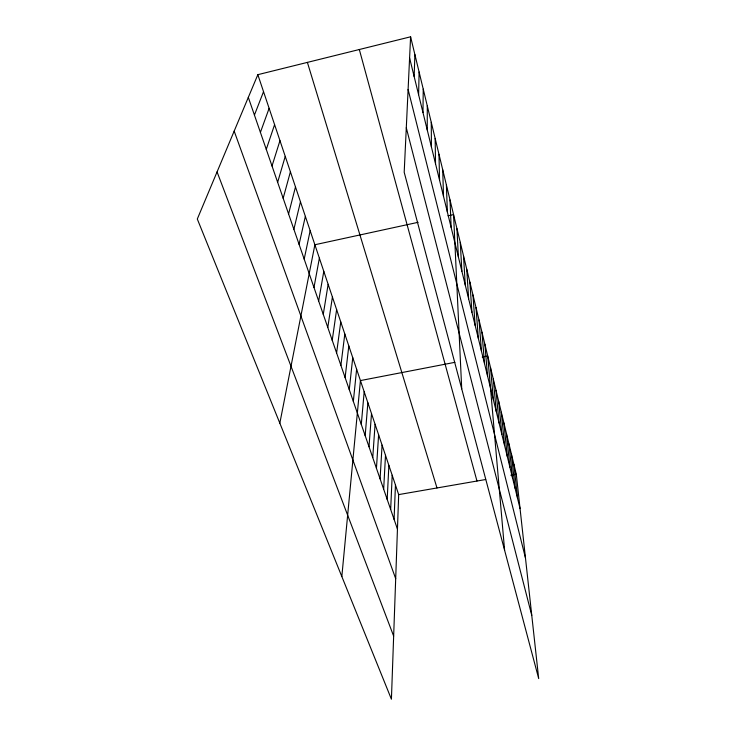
<?xml version="1.0" encoding="UTF-8"?>
<svg xmlns="http://www.w3.org/2000/svg" width="736" height="736" viewBox="0 0 736 736"><rect width="100%" height="100%" fill="white"/><g stroke="black" fill="none" stroke-linecap="round" stroke-linejoin="round"><path stroke-width="1.1" d="M427.248 129.968L427.285 105.892M422.97 112.525L423.237 89.13M418.609 94.714L419.106 72.036M414.147 76.526L414.892 54.593M257.839 74.676L398.673 494.601L391.414 699.2L197.303 219.024L257.839 74.676L410.596 36.8L516.286 474.223L538.697 678.592L404.193 172.27L410.596 36.8M394.082 519.358L395.453 484.996M390.669 509.459L392.187 475.254M387.191 499.413L388.866 465.364M383.668 489.201L385.498 455.317M380.089 478.832L382.076 445.124M376.446 468.308L378.608 434.783M372.747 457.599L375.084 424.276M368.994 446.724L371.505 413.604M365.176 435.675L367.871 402.767M361.293 424.442L364.182 391.754M341.826 576.546L360.428 380.576L454.903 362.324M353.335 401.405L356.62 369.214M349.26 389.602L352.746 357.668M345.11 377.596L348.818 345.938M340.897 365.378L344.816 334.015M336.6 352.958L340.75 321.899M332.23 340.308L336.619 309.571M327.787 327.446L332.414 297.04M323.27 314.355L328.146 284.298M318.66 301.024L323.794 271.345M313.978 287.454L319.369 258.161M279.827 423.172L314.879 244.748L418.094 222.318M304.189 259.136L310.16 230.681M299.083 244.352L305.357 216.366M293.885 229.292L300.463 201.784M288.576 213.928L295.486 186.926M283.167 198.26L290.407 171.792M277.647 182.289L285.237 156.372M272.016 165.986L279.965 140.659M266.266 149.362L274.592 124.642M260.406 132.388L269.118 108.312M254.426 115.064L263.534 91.66M447.994 215.823L453.56 214.608L461.72 388.847M482.227 357.043L487.71 355.985L504.602 550.28M398.673 494.601L485.677 479.522M510.802 475.171L516.286 474.223M217.065 171.902L393.65 636.088M234.177 131.109L395.692 578.662M248.317 97.382L397.449 529.101M307.39 62.385L436.991 487.959M359.324 49.514L476.974 481.031M406.29 127.77L531.76 615.342M408.103 89.47L525.467 557.952M409.593 57.942L520.048 508.539M513.884 464.278L517.574 498.438M511.446 454.186L515.053 488.18M508.962 443.937L512.504 477.756M506.451 433.532L509.901 467.158M503.902 422.961L507.27 456.394M501.308 412.234L504.583 445.464M498.677 401.341L501.86 434.341M496 390.264L499.091 423.044M493.286 379.022L496.276 411.553M490.516 367.595L493.405 399.869M484.868 344.181L487.536 375.912M481.96 332.184L484.527 363.621M479.016 319.985L481.454 351.109M476.017 307.584L478.336 338.385M472.972 294.98L475.162 325.441M469.881 282.155L471.932 312.257M466.725 269.109L468.639 298.834M463.514 255.843L465.29 285.172M460.258 242.337L461.886 271.262M456.936 228.602L458.408 257.094M450.009 199.944L451.159 227.498M446.402 185.003L447.368 212.042M442.722 169.777L443.504 196.273M438.978 154.256L439.558 180.191M435.151 138.442L435.537 163.788M431.259 122.323L431.434 147.053"/></g></svg>
